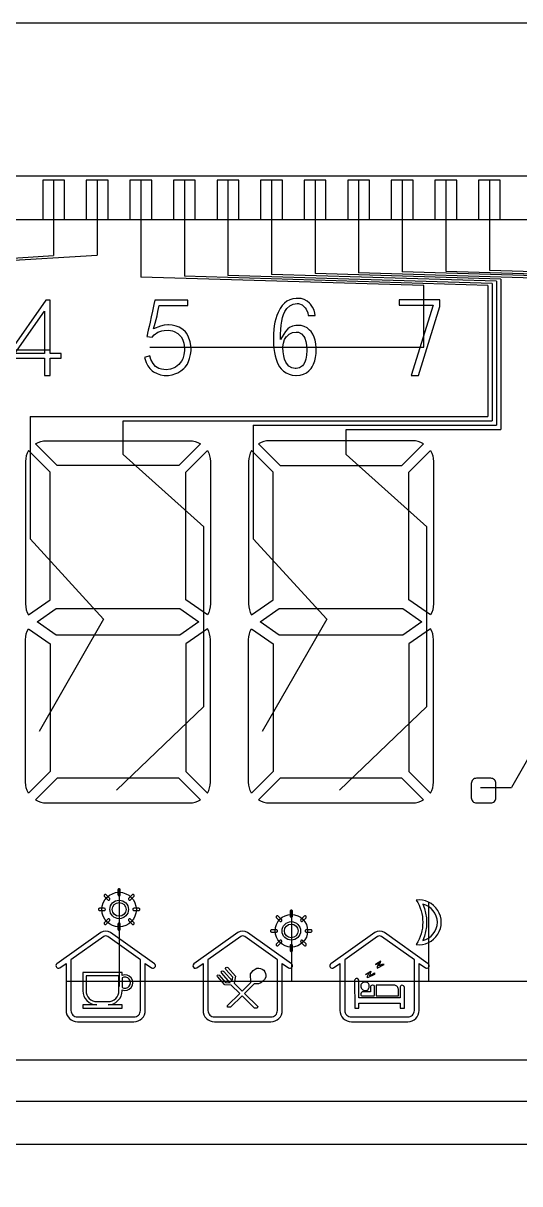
# Model space of a CAD drawing. Header units: millimetres. Extents: x 38 to 574, y 164 to 344.
# Drawn here: x 435 to 457.8, y 232.1 to 285.5 of the extents above; entities that cross this region are included whole.
import ezdxf

# ---------------------------------------------------------------- set-up
doc = ezdxf.new("R2010")
doc.units = ezdxf.units.MM
doc.header["$LTSCALE"] = 3
doc.layers.get('0').update_dxf_attribs({"linetype": 'CONTINUOUS'})
doc.layers.add('DWG', color=7, linetype='CONTINUOUS')
doc.layers.add('S', color=3, linetype='CONTINUOUS')

msp = doc.modelspace()

# ---------------------------------------------------------------- linework, layer by layer
for p, q in [((414.137, 276.449), (490.637, 276.449)), ((414.137, 235.949), (490.637, 235.949))]:
    msp.add_line(p, q)
for points in [[(574.478, 164.304), (574.478, 285.462), (399.472, 285.462), (399.472, 164.304)], [(414.137, 233.949), (414.137, 278.449), (490.637, 278.449), (490.637, 233.949)], [(435.887, 278.249), (435.887, 276.449), (436.887, 276.449), (436.887, 278.249)], [(437.887, 278.249), (437.887, 276.449), (438.887, 276.449), (438.887, 278.249)], [(439.887, 278.249), (439.887, 276.449), (440.887, 276.449), (440.887, 278.249)], [(441.887, 278.249), (441.887, 276.449), (442.887, 276.449), (442.887, 278.249)], [(443.887, 278.249), (443.887, 276.449), (444.887, 276.449), (444.887, 278.249)], [(445.887, 278.249), (445.887, 276.449), (446.887, 276.449), (446.887, 278.249)], [(447.887, 278.249), (447.887, 276.449), (448.887, 276.449), (448.887, 278.249)], [(449.887, 278.249), (449.887, 276.449), (450.887, 276.449), (450.887, 278.249)], [(451.887, 278.249), (451.887, 276.449), (452.887, 276.449), (452.887, 278.249)], [(453.887, 278.249), (453.887, 276.449), (454.887, 276.449), (454.887, 278.249)], [(455.887, 278.249), (455.887, 276.449), (456.887, 276.449), (456.887, 278.249)]]:
    msp.add_lwpolyline(points, close=True)
at = {"layer": 'DWG'}
for points in [[(436.022, 272.741), (434.364, 270.343), (434.364, 270.079), (435.973, 270.079), (435.973, 269.285), (436.23, 269.285), (436.23, 270.079), (436.731, 270.079), (436.731, 270.296), (436.23, 270.296), (436.23, 272.741)], [(441.031, 272.74), (440.987, 272.536), (440.922, 272.236), (440.865, 271.968), (440.814, 271.731), (440.77, 271.528), (440.731, 271.357), (440.7, 271.219), (440.675, 271.111), (440.664, 271.071), (440.905, 271.044), (441.003, 271.152), (441.166, 271.263), (441.352, 271.329), (441.46, 271.351), (441.661, 271.362), (441.847, 271.329), (441.925, 271.301), (442.094, 271.202), (442.241, 271.053), (442.301, 270.947), (442.368, 270.764), (442.4, 270.556), (442.395, 270.421), (442.367, 270.226), (442.312, 270.045), (442.252, 269.933), (442.129, 269.778), (441.973, 269.658), (441.921, 269.629), (441.751, 269.566), (441.554, 269.544), (441.337, 269.564), (441.211, 269.603), (441.069, 269.695), (440.95, 269.836), (440.854, 270.017), (440.804, 270.175), (440.556, 270.105), (440.567, 270.06), (440.629, 269.877), (440.707, 269.724), (440.801, 269.599), (440.913, 269.499), (440.976, 269.453), (441.133, 269.366), (441.293, 269.311), (441.459, 269.284), (441.47, 269.284), (441.662, 269.286), (441.832, 269.311), (441.993, 269.364), (442.082, 269.401), (442.233, 269.487), (442.367, 269.601), (442.43, 269.663), (442.525, 269.801), (442.599, 269.971), (442.63, 270.061), (442.674, 270.237), (442.7, 270.411), (442.698, 270.471), (442.687, 270.655), (442.659, 270.829), (442.646, 270.869), (442.58, 271.036), (442.502, 271.205), (442.439, 271.283), (442.315, 271.395), (442.155, 271.492), (442.009, 271.544), (441.835, 271.588), (441.659, 271.61), (441.624, 271.61), (441.46, 271.59), (441.289, 271.544), (440.971, 271.416), (441.05, 271.685), (441.092, 271.846), (441.134, 272.025), (441.176, 272.226), (441.231, 272.501), (442.554, 272.501), (442.554, 272.74)], [(447.387, 272.559), (447.558, 272.583), (447.622, 272.581), (447.802, 272.523), (447.931, 272.39), (447.977, 272.323), (448.049, 272.155), (448.064, 272.037), (448.39, 272.037), (448.382, 272.136), (448.34, 272.285), (448.274, 272.424), (448.181, 272.555), (448.138, 272.601), (448.018, 272.699), (447.888, 272.767), (447.744, 272.809), (447.581, 272.823), (447.523, 272.822), (447.366, 272.801), (447.225, 272.758), (447.096, 272.692), (446.98, 272.603), (446.876, 272.491), (446.781, 272.351), (446.752, 272.3), (446.687, 272.17), (446.631, 272.033), (446.584, 271.886), (446.546, 271.729), (446.516, 271.561), (446.494, 271.385), (446.481, 271.198), (446.477, 271), (446.477, 270.929), (446.484, 270.717), (446.499, 270.521), (446.523, 270.341), (446.554, 270.176), (446.594, 270.027), (446.641, 269.894), (446.696, 269.778), (446.758, 269.676), (446.826, 269.589), (446.937, 269.478), (447.059, 269.394), (447.193, 269.334), (447.339, 269.297), (447.5, 269.284), (447.526, 269.286), (447.702, 269.301), (447.854, 269.34), (447.987, 269.402), (448.102, 269.486), (448.201, 269.595), (448.256, 269.677), (448.321, 269.806), (448.372, 269.95), (448.408, 270.109), (448.43, 270.285), (448.437, 270.477), (448.436, 270.552), (448.421, 270.735), (448.39, 270.899), (448.342, 271.046), (448.28, 271.179), (448.201, 271.295), (448.137, 271.366), (448.02, 271.461), (447.89, 271.528), (447.744, 271.569), (447.581, 271.583), (447.508, 271.58), (447.353, 271.549), (447.221, 271.488), (447.13, 271.415), (447.029, 271.297), (446.8, 270.926), (446.8, 271.178), (446.812, 271.395), (446.831, 271.593), (446.859, 271.772), (446.895, 271.937), (446.942, 272.082), (446.996, 272.212), (447.097, 272.359), (447.232, 272.483)], [(452.249, 272.506), (453.81, 272.506), (452.799, 269.285), (453.138, 269.285), (454.108, 272.447), (454.108, 272.747), (452.249, 272.747)], [(435.973, 270.296), (434.599, 270.296), (435.973, 272.234)], [(447.963, 270.848), (447.993, 270.674), (448.003, 270.477), (448.003, 270.42), (447.99, 270.208), (447.962, 270.031), (447.917, 269.889), (447.856, 269.783), (447.806, 269.725), (447.671, 269.626), (447.521, 269.593), (447.476, 269.595), (447.316, 269.63), (447.184, 269.714), (447.08, 269.846), (447.052, 269.89), (446.991, 270.025), (446.946, 270.181), (446.919, 270.359), (446.911, 270.56), (446.912, 270.597), (446.934, 270.769), (446.991, 270.925), (447.08, 271.065), (447.086, 271.074), (447.2, 271.185), (447.344, 271.252), (447.521, 271.274), (447.626, 271.262), (447.767, 271.194), (447.877, 271.065), (447.914, 270.993)], [(442.173, 257.347), (436.506, 257.347), (435.63, 257.963), (436.498, 258.573), (442.181, 258.573), (443.049, 257.963)], [(452.412, 257.347), (446.745, 257.347), (445.869, 257.963), (446.737, 258.573), (452.42, 258.573), (453.288, 257.963)], [(451.45, 242.214), (451.327, 242.153), (451.409, 242.368), (451.157, 242.216), (451.323, 242.287), (451.242, 242.132), (451.242, 242.055), (451.563, 242.214)], [(450.709, 241.766), (450.953, 241.922), (450.882, 241.707), (450.986, 241.759), (451.114, 241.844), (451.114, 241.766), (450.795, 241.607), (450.795, 241.687), (450.853, 241.807)]]:
    msp.add_lwpolyline(points, close=True, dxfattribs=at)
for points in [[(443.121, 266.147), (442.131, 265.151), (436.548, 265.151), (435.558, 266.147, -0.136063), (436.05, 266.283), (442.629, 266.283, -0.136063)], [(452.868, 266.283), (446.289, 266.283, 0.136063), (445.797, 266.147), (446.787, 265.151), (452.371, 265.151), (453.36, 266.147, 0.136063)], [(436.227, 264.834), (435.237, 265.829, 0.139094), (435.095, 265.328), (435.095, 258.782, 0.139094), (435.237, 258.28), (436.227, 258.976)], [(442.452, 264.834), (443.442, 265.829, -0.139094), (443.584, 265.328), (443.584, 258.782, -0.139094), (443.442, 258.28), (442.452, 258.976)], [(446.466, 264.834), (445.476, 265.829, 0.139094), (445.334, 265.328), (445.334, 258.782, 0.139094), (445.476, 258.28), (446.466, 258.976)], [(452.691, 264.834), (453.681, 265.829, -0.139094), (453.823, 265.328), (453.823, 258.782, -0.139094), (453.681, 258.28), (452.691, 258.976)], [(435.237, 257.646), (436.227, 256.95), (436.227, 251.093), (435.237, 250.097, -0.139094), (435.095, 250.598), (435.095, 257.145, -0.139094)], [(442.452, 256.95), (442.452, 251.093), (443.442, 250.097, 0.139094), (443.584, 250.598), (443.584, 257.145, 0.139094), (443.442, 257.646)], [(446.466, 256.95), (446.466, 251.093), (445.476, 250.097, -0.139094), (445.334, 250.598), (445.334, 257.145, -0.139094), (445.476, 257.646)], [(452.691, 256.95), (452.691, 251.093), (453.681, 250.097, 0.139094), (453.823, 250.598), (453.823, 257.145, 0.139094), (453.681, 257.646)], [(442.131, 250.775), (436.548, 250.775), (435.558, 249.78, 0.136063), (436.05, 249.644), (442.629, 249.644, 0.136063), (443.121, 249.78)], [(452.371, 250.775), (446.787, 250.775), (445.797, 249.78, 0.136063), (446.289, 249.644), (452.868, 249.644, 0.136063), (453.36, 249.78)], [(456.454, 250.776), (455.794, 250.776, 0.414214), (455.558, 250.54), (455.558, 249.88, 0.414214), (455.794, 249.644), (456.454, 249.644, 0.414214), (456.69, 249.88), (456.69, 250.54, 0.414214)], [(438.717, 245.349), (438.872, 245.195, 0.414214), (438.945, 245.195), (438.949, 245.199, 0.414214), (438.949, 245.272), (438.795, 245.426, 0.414214), (438.721, 245.426), (438.717, 245.422, 0.414214)], [(439.339, 245.652), (439.339, 245.433, 0.414214), (439.391, 245.382), (439.397, 245.382, 0.414214), (439.448, 245.433), (439.448, 245.652, 0.414214), (439.397, 245.704), (439.391, 245.704, 0.414214)], [(439.993, 245.426), (439.838, 245.272, 0.414214), (439.838, 245.199), (439.842, 245.195, 0.414214), (439.915, 245.195), (440.07, 245.349, 0.414214), (440.07, 245.422), (440.066, 245.426, 0.414214)], [(438.492, 244.696), (438.711, 244.696, 0.414214), (438.762, 244.747), (438.762, 244.753, 0.414214), (438.711, 244.805), (438.492, 244.805, 0.414214), (438.44, 244.753), (438.44, 244.747, 0.414214)], [(440.296, 244.805), (440.077, 244.805, 0.414214), (440.025, 244.753), (440.025, 244.747, 0.414214), (440.077, 244.696), (440.296, 244.696, 0.414214), (440.347, 244.747), (440.347, 244.753, 0.414214)], [(447.24, 244.667), (447.24, 244.449, 0.414214), (447.292, 244.397), (447.298, 244.397, 0.414214), (447.349, 244.449), (447.349, 244.667, 0.414214), (447.298, 244.719), (447.292, 244.719, 0.414214)], [(453.028, 243.136, 1.124329), (453.028, 245.182, -0.295495)], [(453.332, 243.326, 0.803235), (453.332, 244.991, -0.211105)], [(438.795, 244.074), (438.949, 244.228, 0.414214), (438.949, 244.302), (438.945, 244.306, 0.414214), (438.872, 244.306), (438.717, 244.151, 0.414214), (438.717, 244.078), (438.721, 244.074, 0.414214)], [(440.07, 244.151), (439.915, 244.306, 0.414214), (439.842, 244.306), (439.838, 244.302, 0.414214), (439.838, 244.228), (439.993, 244.074, 0.414214), (440.066, 244.074), (440.07, 244.078, 0.414214)], [(446.618, 244.365), (446.773, 244.21, 0.414214), (446.846, 244.21), (446.85, 244.214, 0.414214), (446.85, 244.287), (446.696, 244.442, 0.414214), (446.623, 244.442), (446.618, 244.438, 0.414214)], [(447.894, 244.442), (447.739, 244.287, 0.414214), (447.739, 244.214), (447.743, 244.21, 0.414214), (447.816, 244.21), (447.971, 244.365, 0.414214), (447.971, 244.438), (447.967, 244.442, 0.414214)], [(436.539, 242.246, 1), (436.668, 242.066), (436.958, 242.273), (436.958, 240.111, 0.414214), (437.482, 239.588), (440.071, 239.588, 0.414214), (440.594, 240.111), (440.594, 242.273), (440.885, 242.066, 1), (441.014, 242.246), (438.997, 243.684, 0.320007), (438.555, 243.684)], [(439.448, 243.848), (439.448, 244.067, 0.414214), (439.397, 244.119), (439.391, 244.119, 0.414214), (439.339, 244.067), (439.339, 243.848, 0.414214), (439.391, 243.797), (439.397, 243.797, 0.414214)], [(446.882, 242.273), (447.173, 242.066, 1), (447.301, 242.246), (445.285, 243.684, 0.320007), (444.843, 243.684), (442.827, 242.246, 1), (442.955, 242.066), (443.246, 242.273), (443.246, 240.111, 0.414214), (443.77, 239.588), (446.359, 239.588, 0.414214), (446.882, 240.111)], [(446.663, 243.763), (446.663, 243.768, 0.414214), (446.612, 243.82), (446.393, 243.82, 0.414214), (446.341, 243.768), (446.341, 243.763, 0.414214), (446.393, 243.711), (446.612, 243.711, 0.414214)], [(448.197, 243.82), (447.978, 243.82, 0.414214), (447.926, 243.768), (447.926, 243.763, 0.414214), (447.978, 243.711), (448.197, 243.711, 0.414214), (448.248, 243.763), (448.248, 243.768, 0.414214)], [(453.166, 240.111), (453.166, 242.273), (453.457, 242.066, 1), (453.586, 242.246), (451.569, 243.684, 0.320007), (451.127, 243.684), (449.111, 242.246, 1), (449.24, 242.066), (449.53, 242.273), (449.53, 240.111, 0.414214), (450.054, 239.588), (452.643, 239.588, 0.414214)], [(437.18, 242.431), (437.18, 240.111, 0.414214), (437.482, 239.81), (440.071, 239.81, 0.414214), (440.372, 240.111), (440.372, 242.431), (438.869, 243.503, 0.320007), (438.684, 243.503)], [(446.66, 242.431), (445.156, 243.503, 0.320007), (444.972, 243.503), (443.468, 242.431), (443.468, 240.111, 0.414214), (443.77, 239.81), (446.359, 239.81, 0.414214), (446.66, 240.111)], [(446.846, 243.321, 0.414214), (446.773, 243.321), (446.618, 243.166, 0.414214), (446.618, 243.093), (446.623, 243.089, 0.414214), (446.696, 243.089), (446.85, 243.244, 0.414214), (446.85, 243.317)], [(447.349, 242.863), (447.349, 243.082, 0.414214), (447.298, 243.134), (447.292, 243.134, 0.414214), (447.24, 243.082), (447.24, 242.863, 0.414214), (447.292, 242.812), (447.298, 242.812, 0.414214)], [(447.894, 243.089, 0.414214), (447.967, 243.089), (447.971, 243.093, 0.414214), (447.971, 243.166), (447.816, 243.321, 0.414214), (447.743, 243.321), (447.739, 243.317, 0.414214), (447.739, 243.244)], [(452.944, 240.111), (452.944, 242.431), (451.44, 243.503, 0.320007), (451.256, 243.503), (449.752, 242.431), (449.752, 240.111, 0.414214), (450.054, 239.81), (452.643, 239.81, 0.414214)], [(445.756, 240.288), (445.731, 240.218), (445.608, 240.221), (445.037, 240.787), (444.507, 240.261), (444.375, 240.258), (444.371, 240.34), (444.93, 240.894), (444.541, 241.279), (444.243, 241.285), (443.903, 241.663, -1), (443.978, 241.73), (444.283, 241.39), (444.491, 241.386), (444.1, 241.82, -1), (444.194, 241.905), (444.585, 241.471), (444.612, 241.645), (444.294, 241.998, -1), (444.384, 242.08), (444.733, 241.692), (444.674, 241.36), (445.037, 241), (445.437, 241.397), (445.43, 241.789, -0.169507), (445.719, 242.049, -0.538848), (446.122, 241.64, -0.215452), (445.796, 241.335), (445.587, 241.333), (445.145, 240.894)], [(438.883, 240.37, 0.414214), (439.53, 241.017), (439.53, 241.056, 1.486046), (439.53, 241.715), (439.53, 241.849), (437.727, 241.849), (437.727, 241.017, 0.414214), (438.374, 240.37), (437.727, 240.37), (437.727, 240.217), (439.53, 240.217), (439.53, 240.37)], [(437.875, 241.017, 0.414214), (438.374, 240.518), (438.883, 240.518, 0.414214), (439.382, 241.017), (439.382, 241.701), (437.875, 241.701)], [(439.53, 241.601), (439.53, 241.169, 1.797434)], [(452.373, 241.272, 0.348074), (452.291, 241.155), (452.291, 240.688), (450.402, 240.688), (450.402, 241.508, 0.169238), (450.317, 241.58, 0.287306), (450.204, 241.503), (450.205, 240.218), (450.401, 240.218), (450.401, 240.438), (452.296, 240.438), (452.296, 240.218), (452.486, 240.218), (452.486, 241.167, 0.375681)], [(450.584, 241.055, 0.169568), (450.727, 241.021, 0.137911), (450.817, 241.076, 0.074681), (450.86, 241.143, 0.042415), (450.871, 241.185, 0.038524), (450.876, 241.251, 0.095307), (450.853, 241.319, 0.272652), (450.742, 241.407, 0.142867), (450.632, 241.405, 0.158519), (450.51, 241.321, 0.132508), (450.483, 241.254, 0.189627), (450.504, 241.15, 0.1187)], [(450.545, 240.961, 0.305983), (450.489, 240.875), (450.489, 240.85, 0.060253), (450.49, 240.843, 0.444821), (450.555, 240.778), (451.082, 240.778, 0.416092), (451.117, 240.816), (451.117, 241.205, 0.413843), (451.045, 241.268), (451.025, 241.268, 0.167569), (450.95, 241.235, 0.142115), (450.933, 241.197), (450.933, 240.961)], [(452.21, 241.084, 0.434243), (452.006, 241.265), (451.189, 241.265), (451.189, 240.775), (452.21, 240.775)]]:
    msp.add_lwpolyline(points, format="xyb", close=True, dxfattribs=at)
for centre, radius in [((439.394, 244.75), 0.425), ((439.394, 244.75), 0.316), ((447.295, 243.765), 0.425), ((447.295, 243.765), 0.316)]:
    msp.add_circle(centre, radius, dxfattribs=at)
at = {"layer": 'S'}
for p, q in [((436.387, 278.249), (436.387, 274.789)), ((438.387, 278.249), (438.387, 274.812)), ((440.387, 278.249), (440.387, 273.799)), ((442.387, 278.249), (442.387, 273.838)), ((444.387, 278.249), (444.387, 273.878)), ((446.387, 278.249), (446.387, 273.918)), ((448.387, 278.249), (448.387, 273.957)), ((450.387, 278.249), (450.387, 273.997)), ((452.387, 278.249), (452.387, 274.036)), ((454.387, 278.249), (454.387, 274.076)), ((456.387, 278.249), (456.387, 274.115)), ((416.545, 273.563), (436.387, 274.789)), ((418.81, 273.603), (438.387, 274.812)), ((454.387, 274.076), (462.319, 273.836)), ((456.387, 274.115), (478.494, 273.447)), ((453.385, 273.406), (440.387, 273.799)), ((456.319, 273.417), (442.387, 273.838)), ((456.519, 273.511), (444.387, 273.878)), ((456.719, 273.605), (446.387, 273.918)), ((456.919, 273.699), (448.387, 273.957)), ((458.45, 273.753), (450.387, 273.997)), ((459.154, 273.832), (452.387, 274.036)), ((456.519, 273.511), (456.519, 267.201)), ((456.719, 273.605), (456.719, 267.001)), ((456.919, 273.699), (456.919, 266.801)), ((453.385, 270.585), (453.385, 273.406)), ((456.319, 273.417), (456.319, 267.401)), ((418.81, 270.46), (436.219, 270.46)), ((440.804, 270.585), (453.385, 270.585)), ((435.307, 267.401), (456.319, 267.401)), ((435.307, 267.401), (435.307, 261.78)), ((439.581, 267.201), (456.519, 267.201)), ((439.581, 265.65), (439.581, 267.201)), ((445.546, 267.001), (456.719, 267.001)), ((445.546, 267.001), (445.546, 261.78)), ((449.82, 266.801), (456.919, 266.801)), ((449.82, 265.65), (449.82, 266.801)), ((443.275, 262.327), (439.581, 265.65)), ((453.514, 262.327), (449.82, 265.65)), ((443.275, 254.074), (443.275, 262.327)), ((453.514, 254.074), (453.514, 262.327)), ((435.307, 261.78), (438.683, 258.092)), ((445.546, 261.78), (448.922, 258.092)), ((438.683, 258.092), (435.724, 252.92)), ((448.922, 258.092), (445.963, 252.92)), ((461.827, 258.092), (457.398, 250.353)), ((439.265, 250.231), (443.275, 254.074)), ((449.505, 250.231), (453.514, 254.074)), ((455.978, 250.353), (457.398, 250.353)), ((439.391, 245.704), (439.391, 241.213)), ((447.298, 244.719), (447.298, 241.462)), ((453.6, 245.084), (453.6, 241.462)), ((436.958, 241.462), (465.953, 241.462)), ((419.626, 237.847), (490.149, 237.847))]:
    msp.add_line(p, q, dxfattribs=at)
for centre, radius in [((439.391, 244.745), 0.792), ((447.298, 243.77), 0.747)]:
    msp.add_circle(centre, radius, dxfattribs=at)

doc.saveas('drawing.dxf')
